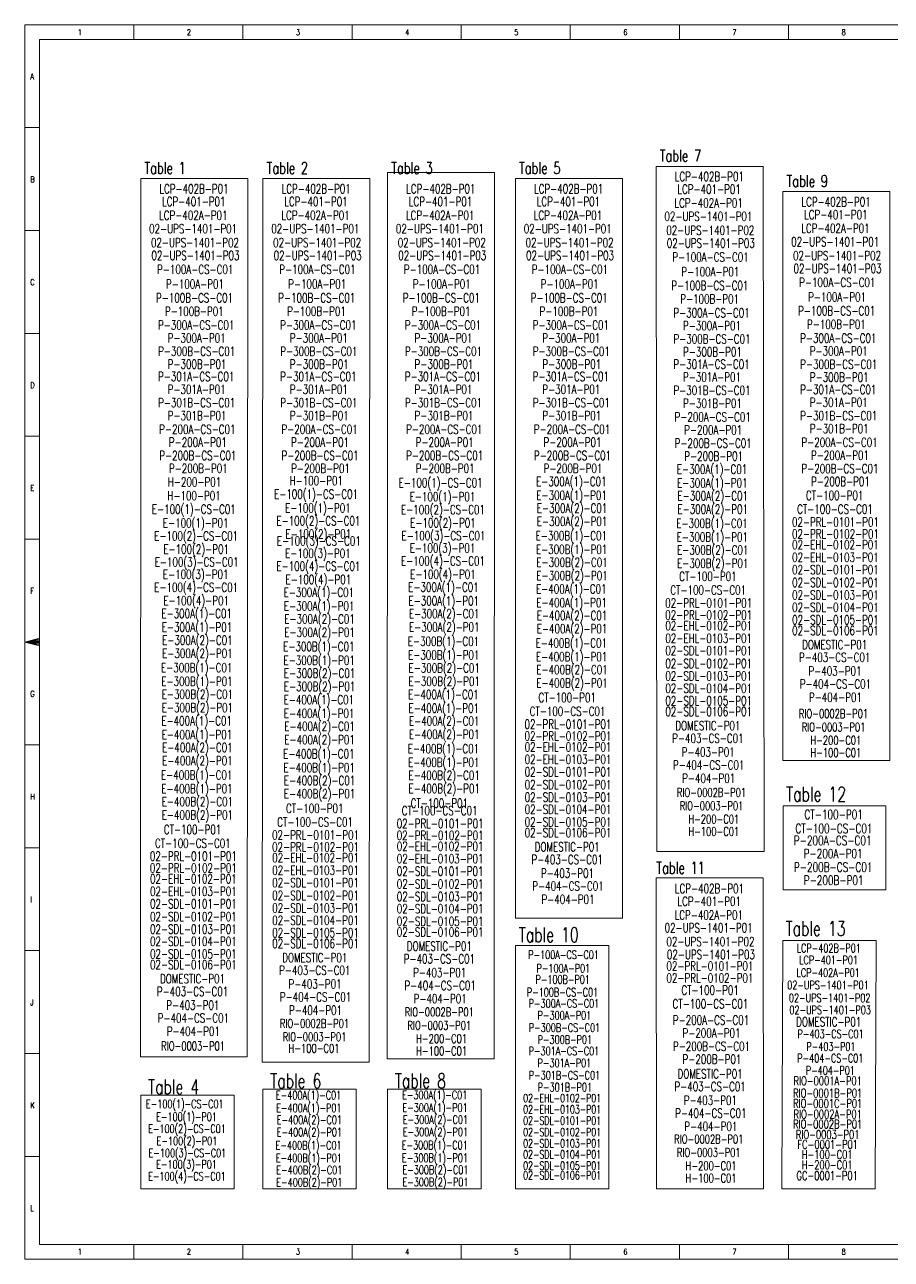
# Model space of a CAD drawing. Header units: inches. Extents: x -1128 to 651, y 96 to 845.
# Drawn here: x -387.4 to -243, y 638.9 to 844.5 of the extents above; entities that cross this region are included whole.
import ezdxf
from ezdxf.enums import TextEntityAlignment as Align

# ---------------------------------------------------------------- set-up
doc = ezdxf.new("R2010")
doc.units = ezdxf.units.IN
doc.header["$MEASUREMENT"] = 0
doc.layers.add('Cables', color=7, linetype='Continuous', lineweight=0)
doc.layers.add('Layer 1', color=7, linetype='Continuous')
doc.styles.add('HZTXT', font='txt_qlt.shx', dxfattribs={"width": 0.7, "bigfont": 'hztxt.shx'})
doc.styles.add('TEG BORDER', font='txt_qlt.shx', dxfattribs={"width": 0.7, "bigfont": 'hztxt.shx'})

# ---------------------------------------------------------------- blocks, each defined once
blk = doc.blocks.new('TEG BORDER A2')
for p, q in [((37.12, 420), (37.12, 415)), ((74.25, 420), (74.25, 415)), ((111.38, 420), (111.38, 415)), ((148.5, 420), (148.5, 415)), ((185.63, 420), (185.63, 415)), ((222.75, 420), (222.75, 415)), ((259.88, 420), (259.88, 415)), ((0, 385), (5, 385)), ((0, 350), (5, 350)), ((0, 315), (5, 315)), ((0, 280), (5, 280)), ((0, 245), (5, 245)), ((5, 210), (0, 210)), ((1.25, 210), (3.75, 210)), ((0, 175), (5, 175)), ((0, 140), (5, 140)), ((0, 105), (5, 105)), ((0, 70), (5, 70)), ((0, 35), (5, 35)), ((37.12, 0), (37.12, 5)), ((74.25, 0), (74.25, 5)), ((111.38, 0), (111.38, 5)), ((148.5, 0), (148.5, 5)), ((185.63, 0), (185.63, 5)), ((222.75, 0), (222.75, 5)), ((259.88, 0), (259.88, 5))]:
    blk.add_line(p, q)
at = {"linetype": 'Continuous'}
for p, q in [((489, 415), (5, 415)), ((5, 415), (5, 5)), ((5, 5), (489, 5))]:
    blk.add_line(p, q, dxfattribs=at)
at = {"color": 5, "lineweight": 15}
blk.add_lwpolyline([(0, 420), (594, 420), (594, 0), (0, 0)], close=True, dxfattribs=at)
blk.add_lwpolyline([(5, 415), (589, 415), (589, 5), (5, 5)], close=True)
blk.add_lwpolyline([(0, 210), (5, 211.34), (5, 208.66), (0, 210), (5, 211), (5, 210.67), (0, 210), (5, 210.33), (5, 209.67), (0, 210), (5, 209.33), (5, 209), (0, 210)])
at = {"char_height": 2, "width": 2, "style": 'TEG BORDER'}
for s, insert, attachment_point in [('1', (18.05, 418.41), 1), ('2', (55.17, 418.41), 1), ('3', (92.3, 418.41), 1), ('4', (129.42, 418.41), 1), ('5', (166.55, 418.41), 1), ('6', (203.67, 418.41), 1), ('7', (240.8, 418.41), 1), ('8', (277.92, 418.41), 1), ('A', (1.91, 403.39), 1), ('B', (1.91, 368.39), 1), ('C', (1.91, 333.39), 1), ('D', (1.91, 298.39), 1), ('E', (1.91, 263.39), 1), ('F', (1.91, 228.39), 1), ('G', (1.91, 193.39), 1), ('H', (1.91, 158.39), 1), ('I', (1.91, 123.39), 1), ('J', (1.91, 88.39), 1), ('K', (1.91, 53.39), 1), ('L', (1.91, 18.39), 1), ('1', (18.05, 1.59), 7), ('2', (55.17, 1.59), 7), ('3', (92.3, 1.59), 7), ('4', (129.42, 1.59), 7), ('5', (166.55, 1.59), 7), ('6', (203.67, 1.59), 7), ('7', (240.8, 1.59), 7), ('8', (277.92, 1.59), 7)]:
    blk.add_mtext(s, dxfattribs=dict(at, insert=insert, attachment_point=attachment_point))

msp = doc.modelspace()

# ---------------------------------------------------------------- linework, layer by layer
at = {"layer": 'Layer 1', "lineweight": 5}
for points in [[(-282.23, 820.95), (-264.4, 820.95), (-264.24, 706.8), (-282.07, 706.8), (-282.23, 820.95)], [(-368.09, 818.9), (-350.26, 818.9), (-350.33, 672.62), (-368.15, 672.62), (-368.09, 818.9)], [(-347.73, 818.9), (-329.9, 818.9), (-330.01, 671.68), (-347.83, 671.68), (-347.73, 818.9)], [(-326.97, 819.94), (-309.14, 819.94), (-309.22, 672.25), (-327.04, 672.25), (-326.97, 819.94)], [(-305.67, 818.9), (-287.84, 818.9), (-287.84, 695.71), (-305.67, 695.71), (-305.67, 818.9)], [(-261.11, 816.73), (-243.28, 816.73), (-243.28, 721.95), (-261.11, 721.95), (-261.11, 816.73)], [(-261.04, 714.39), (-243.93, 714.39), (-243.93, 700.43), (-261.04, 700.43), (-261.04, 714.39)], [(-282.2, 702.44), (-264.38, 702.44), (-264.33, 650.6), (-282.15, 650.6), (-282.2, 702.44)], [(-305.67, 691.13), (-290.08, 691.13), (-290.08, 650.6), (-305.67, 650.6), (-305.67, 691.13)], [(-261.13, 692), (-245.55, 692), (-245.71, 650.6), (-261.29, 650.6), (-261.13, 692)], [(-347.73, 667.2), (-332.18, 667.2), (-332.18, 650.6), (-347.73, 650.6), (-347.73, 667.2)], [(-326.97, 667.23), (-311.38, 667.23), (-311.38, 650.6), (-326.97, 650.6), (-326.97, 667.23)], [(-368.09, 666.19), (-352.51, 666.19), (-352.51, 650.6), (-368.09, 650.6), (-368.09, 666.19)]]:
    msp.add_lwpolyline(points, dxfattribs=at)

# ---------------------------------------------------------------- block references
at = {"layer": 'Cables', "color": 0, "xscale": 0.4897326461023622, "yscale": 0.4897326461023622, "zscale": 0.4897326461023622}
msp.add_blockref('TEG BORDER A2', (-387.42, 638.86), dxfattribs=at)

# ---------------------------------------------------------------- texts
at = {"color": 0, "lineweight": 15, "style": 'HZTXT', "width": 0.7}
for s, p in [('Table 7', (-278.16, 821.73)), ('Table 1', (-364.02, 819.68)), ('Table 2', (-343.66, 819.68)), ('Table 3', (-322.9, 819.68)), ('Table 5', (-301.6, 819.68)), ('Table 9', (-257.04, 817.51))]:
    msp.add_text(s, height=1.984, dxfattribs=at).set_placement(p, align=Align.CENTER)
at = {"color": 0, "lineweight": 9, "style": 'HZTXT', "width": 0.7}
for s, height, p in [('LCP-402B-P01', 1.5178, (-273.35, 818.5)), ('LCP-402B-P01', 1.5178, (-359.21, 816.45)), ('LCP-402B-P01', 1.5178, (-338.85, 816.45)), ('LCP-402B-P01', 1.5178, (-318.09, 816.45)), ('LCP-402B-P01', 1.5178, (-296.79, 816.45)), ('LCP-401-P01', 1.5178, (-273.39, 816.38)), ('LCP-401-P01', 1.5178, (-359.25, 814.33)), ('LCP-401-P01', 1.5178, (-338.89, 814.33)), ('LCP-401-P01', 1.5178, (-318.13, 814.33)), ('LCP-401-P01', 1.5178, (-296.83, 814.33)), ('LCP-402A-P01', 1.5178, (-273.46, 814.09)), ('LCP-402B-P01', 1.5178, (-252.23, 814.28)), ('LCP-402A-P01', 1.5178, (-359.32, 812.03)), ('LCP-402A-P01', 1.5178, (-338.96, 812.03)), ('LCP-402A-P01', 1.5178, (-318.2, 812.03)), ('LCP-402A-P01', 1.5178, (-296.9, 812.03)), ('02-UPS-1401-P01', 1.5178, (-273.5, 811.85)), ('LCP-401-P01', 1.5178, (-252.27, 812.15)), ('02-UPS-1401-P01', 1.5178, (-359.36, 809.79)), ('02-UPS-1401-P01', 1.5178, (-339, 809.79)), ('02-UPS-1401-P01', 1.5178, (-318.24, 809.79)), ('02-UPS-1401-P01', 1.5178, (-296.94, 809.79)), ('02-UPS-1401-P02', 1.5178, (-273.19, 809.54)), ('LCP-402A-P01', 1.5178, (-252.34, 809.86)), ('02-UPS-1401-P02', 1.5178, (-359.05, 807.49)), ('02-UPS-1401-P02', 1.5178, (-338.69, 807.49)), ('02-UPS-1401-P02', 1.5178, (-317.93, 807.49)), ('02-UPS-1401-P02', 1.5178, (-296.63, 807.49)), ('02-UPS-1401-P03', 1.5178, (-273.11, 807.39)), ('02-UPS-1401-P01', 1.5178, (-252.38, 807.62)), ('02-UPS-1401-P03', 1.5178, (-358.97, 805.34)), ('02-UPS-1401-P03', 1.5178, (-338.61, 805.34)), ('02-UPS-1401-P03', 1.5178, (-317.85, 805.34)), ('02-UPS-1401-P03', 1.5178, (-296.55, 805.34)), ('P-100A-CS-C01', 1.5178, (-273.15, 805.07)), ('02-UPS-1401-P02', 1.5178, (-252.07, 805.32)), ('P-100A-CS-C01', 1.5178, (-359.01, 803.02)), ('P-100A-CS-C01', 1.5178, (-338.65, 803.02)), ('P-100A-CS-C01', 1.5178, (-317.89, 803.02)), ('P-100A-CS-C01', 1.5178, (-296.59, 803.02)), ('02-UPS-1401-P03', 1.5178, (-251.99, 803.17)), ('P-100A-P01', 1.518, (-273.19, 802.63)), ('P-100A-CS-C01', 1.5178, (-252.03, 800.85)), ('P-100A-P01', 1.518, (-359.05, 800.58)), ('P-100A-P01', 1.518, (-338.69, 800.58)), ('P-100A-P01', 1.518, (-317.93, 800.58)), ('P-100A-P01', 1.518, (-296.63, 800.58)), ('P-100B-CS-C01', 1.5178, (-273.26, 800.34)), ('P-100B-CS-C01', 1.5178, (-359.12, 798.29)), ('P-100B-CS-C01', 1.5178, (-338.76, 798.29)), ('P-100B-CS-C01', 1.5178, (-318, 798.29)), ('P-100B-CS-C01', 1.5178, (-296.7, 798.29)), ('P-100B-P01', 1.518, (-273.3, 798.1)), ('P-100A-P01', 1.518, (-252.07, 798.41)), ('P-100B-P01', 1.518, (-359.16, 796.05)), ('P-100B-P01', 1.518, (-338.8, 796.05)), ('P-100B-P01', 1.518, (-318.04, 796.05)), ('P-100B-P01', 1.518, (-296.74, 796.05)), ('P-300A-CS-C01', 1.5178, (-272.99, 795.79)), ('P-100B-CS-C01', 1.5178, (-252.14, 796.12)), ('P-300A-CS-C01', 1.5178, (-358.85, 793.74)), ('P-300A-CS-C01', 1.5178, (-338.49, 793.74)), ('P-300A-CS-C01', 1.5178, (-317.73, 793.74)), ('P-300A-CS-C01', 1.5178, (-296.43, 793.74)), ('P-300A-P01', 1.518, (-272.91, 793.64)), ('P-100B-P01', 1.518, (-252.18, 793.88)), ('P-300A-P01', 1.518, (-358.77, 791.59)), ('P-300A-P01', 1.518, (-338.41, 791.59)), ('P-300A-P01', 1.518, (-317.65, 791.59)), ('P-300A-P01', 1.518, (-296.35, 791.59)), ('P-300B-CS-C01', 1.5178, (-272.91, 791.43)), ('P-300A-CS-C01', 1.5178, (-251.87, 791.57)), ('P-300B-CS-C01', 1.5178, (-358.77, 789.38)), ('P-300B-CS-C01', 1.5178, (-338.41, 789.38)), ('P-300B-CS-C01', 1.5178, (-317.65, 789.38)), ('P-300B-CS-C01', 1.5178, (-296.35, 789.38)), ('P-300B-P01', 1.518, (-272.83, 789.28)), ('P-300A-P01', 1.518, (-251.79, 789.42)), ('P-300B-P01', 1.518, (-358.7, 787.23)), ('P-300B-P01', 1.518, (-338.34, 787.23)), ('P-300B-P01', 1.518, (-317.57, 787.23)), ('P-300B-P01', 1.518, (-296.27, 787.23)), ('P-301A-CS-C01', 1.5178, (-272.99, 787.23)), ('P-300B-CS-C01', 1.5178, (-251.79, 787.21)), ('P-301A-CS-C01', 1.5178, (-358.85, 785.18)), ('P-301A-CS-C01', 1.5178, (-338.49, 785.18)), ('P-301A-CS-C01', 1.5178, (-317.73, 785.18)), ('P-301A-CS-C01', 1.5178, (-296.43, 785.18)), ('P-301A-P01', 1.518, (-272.91, 785.08)), ('P-300B-P01', 1.518, (-251.71, 785.06)), ('P-301A-P01', 1.518, (-358.77, 783.03)), ('P-301A-P01', 1.518, (-338.41, 783.03)), ('P-301A-P01', 1.518, (-317.65, 783.03)), ('P-301A-P01', 1.518, (-296.35, 783.03)), ('P-301B-CS-C01', 1.5178, (-272.91, 782.87)), ('P-301A-CS-C01', 1.5178, (-251.87, 783.01)), ('P-301B-CS-C01', 1.5178, (-358.77, 780.81)), ('P-301B-CS-C01', 1.5178, (-338.41, 780.81)), ('P-301B-CS-C01', 1.5178, (-317.65, 780.81)), ('P-301B-CS-C01', 1.5178, (-296.35, 780.81)), ('P-301B-P01', 1.518, (-272.83, 780.71)), ('P-301A-P01', 1.518, (-251.79, 780.86)), ('P-301B-P01', 1.518, (-358.7, 778.66)), ('P-301B-P01', 1.518, (-338.34, 778.66)), ('P-301B-P01', 1.518, (-317.57, 778.66)), ('P-301B-P01', 1.518, (-296.27, 778.66)), ('P-200A-CS-C01', 1.5178, (-272.79, 778.43)), ('P-301B-CS-C01', 1.5178, (-251.79, 778.64)), ('P-200A-CS-C01', 1.5178, (-358.65, 776.38)), ('P-200A-CS-C01', 1.5178, (-338.29, 776.38)), ('P-200A-CS-C01', 1.5178, (-317.52, 776.38)), ('P-200A-CS-C01', 1.5178, (-296.23, 776.38)), ('P-200A-P01', 1.518, (-272.71, 776.28)), ('P-301B-P01', 1.518, (-251.71, 776.49)), ('P-200A-P01', 1.518, (-358.57, 774.23)), ('P-200A-P01', 1.518, (-338.21, 774.23)), ('P-200A-P01', 1.518, (-317.45, 774.23)), ('P-200A-P01', 1.518, (-296.15, 774.23)), ('P-200B-CS-C01', 1.5178, (-272.71, 774.07)), ('P-200A-CS-C01', 1.5178, (-251.66, 774.21)), ('P-200B-CS-C01', 1.5178, (-358.57, 772.01)), ('P-200B-CS-C01', 1.5178, (-338.21, 772.01)), ('P-200B-CS-C01', 1.5178, (-317.45, 772.01)), ('P-200B-CS-C01', 1.5178, (-296.15, 772.01)), ('P-200B-P01', 1.518, (-272.63, 771.91)), ('P-200A-P01', 1.518, (-251.59, 772.06)), ('P-200B-P01', 1.518, (-358.49, 769.86)), ('P-200B-P01', 1.518, (-338.13, 769.86)), ('P-200B-P01', 1.518, (-317.37, 769.86)), ('P-200B-P01', 1.518, (-296.07, 769.86)), ('P-200B-CS-C01', 1.5178, (-251.59, 769.84)), ('H-100-P01', 1.518, (-338.84, 767.82)), ('H-200-P01', 1.518, (-359.13, 767.61)), ('P-200B-P01', 1.518, (-251.51, 767.69)), ('CT-100-P01', 1.518, (-252.47, 765.36))]:
    msp.add_text(s, height=height, dxfattribs=at).set_placement(p, align=Align.CENTER)
at = {"lineweight": 9, "style": 'HZTXT', "width": 0.7}
for s, height, p in [('E-300A(1)-C01', 1.5178, (-272.91, 769.73)), ('E-100(1)-CS-C01', 1.5178, (-318.12, 767.47)), ('E-300A(1)-C01', 1.5178, (-296.35, 767.68)), ('E-100(1)-CS-C01', 1.5178, (-338.88, 765.58)), ('E-300A(1)-P01', 1.5178, (-272.86, 767.44)), ('H-100-P01', 1.518, (-359.2, 765.31)), ('E-100(1)-P01', 1.5178, (-317.81, 765.16)), ('E-300A(1)-P01', 1.5178, (-296.3, 765.39)), ('E-300A(2)-C01', 1.5178, (-272.79, 765.29)), ('E-100(1)-CS-C01', 1.5178, (-359.24, 763.07)), ('E-100(1)-P01', 1.5178, (-338.57, 763.28)), ('E-100(2)-CS-C01', 1.5178, (-317.73, 763.01)), ('E-300A(2)-C01', 1.5178, (-296.23, 763.24)), ('E-300A(2)-P01', 1.5178, (-272.79, 763.08)), ('CT-100-CS-C01', 1.5178, (-252.42, 763.08)), ('E-100(1)-P01', 1.5178, (-358.93, 760.77)), ('E-100(2)-CS-C01', 1.5178, (-338.49, 761.13)), ('E-100(2)-P01', 1.5178, (-317.73, 760.8)), ('E-300A(2)-P01', 1.5178, (-296.23, 761.03)), ('E-300B(1)-C01', 1.5178, (-272.91, 760.71)), ('02-PRL-0101-P01', 1.5178, (-252.34, 760.93)), ('E-100(2)-CS-C01', 1.5178, (-358.85, 758.62)), ('E-100(3)-CS-C01', 1.5178, (-338.41, 757.78)), ('E-100(2)-P01', 1.5178, (-338.49, 758.92)), ('E-100(3)-CS-C01', 1.5178, (-317.65, 758.65)), ('E-300B(1)-C01', 1.5178, (-296.35, 758.65)), ('E-300B(1)-P01', 1.5178, (-272.86, 758.42)), ('02-PRL-0102-P01', 1.5178, (-252.34, 758.95)), ('E-100(2)-P01', 1.5178, (-358.85, 756.41)), ('E-100(3)-P01', 1.5178, (-338.57, 755.73)), ('E-100(3)-P01', 1.5178, (-317.81, 756.6)), ('E-300B(1)-P01', 1.5178, (-296.3, 756.37)), ('E-300B(2)-C01', 1.5178, (-272.79, 756.27)), ('02-EHL-0102-P01', 1.5178, (-252.34, 757.15)), ('E-100(3)-CS-C01', 1.5178, (-358.77, 754.26)), ('E-100(4)-CS-C01', 1.5178, (-338.49, 753.58)), ('E-100(4)-CS-C01', 1.5178, (-317.73, 754.45)), ('E-300B(2)-C01', 1.5178, (-296.23, 754.22)), ('E-300B(2)-P01', 1.5178, (-272.79, 754.06)), ('02-EHL-0103-P01', 1.5178, (-252.34, 755.06)), ('E-100(3)-P01', 1.5178, (-358.93, 752.2)), ('E-100(4)-P01', 1.5178, (-338.49, 751.36)), ('E-100(4)-P01', 1.5178, (-317.73, 752.23)), ('E-300B(2)-P01', 1.5178, (-296.23, 752)), ('CT-100-P01', 1.518, (-273.59, 751.87)), ('02-SDL-0101-P01', 1.5178, (-252.34, 752.99)), ('E-100(4)-CS-C01', 1.5178, (-358.85, 750.05)), ('E-300A(1)-C01', 1.5178, (-338.41, 749.21)), ('E-300A(1)-C01', 1.5178, (-317.65, 750.08)), ('E-400A(1)-C01', 1.5178, (-296.35, 749.79)), ('CT-100-CS-C01', 1.5178, (-273.54, 749.59)), ('02-SDL-0102-P01', 1.5178, (-252.34, 750.86)), ('E-100(4)-P01', 1.5178, (-358.85, 747.84)), ('E-300A(1)-P01', 1.5178, (-338.36, 746.93)), ('E-300A(1)-P01', 1.5178, (-317.6, 747.8)), ('E-400A(1)-P01', 1.5178, (-296.3, 747.51)), ('02-PRL-0101-P01', 1.5178, (-273.46, 747.44)), ('02-SDL-0103-P01', 1.5178, (-252.34, 748.77)), ('E-300A(1)-C01', 1.5178, (-358.77, 745.69)), ('E-300A(2)-C01', 1.5178, (-317.53, 745.65)), ('E-400A(2)-C01', 1.5178, (-296.23, 745.36)), ('02-PRL-0102-P01', 1.5178, (-273.46, 745.46)), ('02-SDL-0104-P01', 1.5178, (-252.34, 746.73)), ('E-300A(1)-P01', 1.5178, (-358.72, 743.41)), ('E-300A(2)-C01', 1.5178, (-338.29, 744.78)), ('E-300A(2)-P01', 1.5178, (-317.52, 743.43)), ('E-400A(2)-P01', 1.5178, (-296.23, 743.15)), ('02-EHL-0102-P01', 1.5178, (-273.46, 743.66)), ('02-SDL-0105-P01', 1.5178, (-252.34, 744.64)), ('E-300A(2)-C01', 1.5178, (-358.65, 741.25)), ('E-300A(2)-P01', 1.5178, (-338.29, 742.56)), ('E-300B(1)-C01', 1.5178, (-317.65, 741.06)), ('E-400B(1)-C01', 1.5178, (-296.35, 740.77)), ('02-EHL-0103-P01', 1.5178, (-273.46, 741.57)), ('02-SDL-0106-P01', 1.5178, (-252.34, 742.86)), ('E-300A(2)-P01', 1.5178, (-358.65, 739.04)), ('E-300B(1)-C01', 1.5178, (-338.41, 740.19)), ('E-300B(1)-P01', 1.5178, (-317.6, 738.78)), ('02-SDL-0101-P01', 1.5178, (-273.46, 739.5)), ('DOMESTIC-P01', 1.5178, (-252.47, 740.5)), ('E-300B(1)-C01', 1.5178, (-358.77, 736.67)), ('E-300B(1)-P01', 1.5178, (-338.36, 737.9)), ('E-300B(2)-C01', 1.5178, (-317.53, 736.62)), ('E-400B(1)-P01', 1.5178, (-296.3, 738.49)), ('02-SDL-0102-P01', 1.5178, (-273.46, 737.37)), ('P-403-CS-C01', 1.5178, (-252.47, 738.39)), ('E-300B(2)-C01', 1.5178, (-338.29, 735.75)), ('E-400B(2)-C01', 1.5178, (-296.23, 736.34)), ('02-SDL-0103-P01', 1.5178, (-273.46, 735.28)), ('P-403-P01', 1.518, (-252.42, 736.1)), ('E-300B(1)-P01', 1.5178, (-358.72, 734.38)), ('E-300B(2)-P01', 1.5178, (-338.29, 733.54)), ('E-300B(2)-P01', 1.5178, (-317.52, 734.41)), ('E-400B(2)-P01', 1.5178, (-296.23, 734.12)), ('02-SDL-0104-P01', 1.5178, (-273.46, 733.23)), ('P-404-CS-C01', 1.5178, (-252.34, 733.95)), ('E-300B(2)-C01', 1.5178, (-358.65, 732.23)), ('E-400A(1)-C01', 1.5178, (-338.41, 731.33)), ('E-400A(1)-C01', 1.5178, (-317.65, 732.2)), ('CT-100-P01', 1.518, (-297.03, 731.69)), ('02-SDL-0105-P01', 1.5178, (-273.46, 731.15)), ('P-404-P01', 1.518, (-252.34, 731.74)), ('E-300B(2)-P01', 1.5178, (-358.65, 730.02)), ('E-400A(1)-P01', 1.5178, (-338.36, 729.05)), ('E-400A(1)-P01', 1.5178, (-317.6, 729.92)), ('CT-100-CS-C01', 1.5178, (-296.98, 729.4)), ('02-SDL-0106-P01', 1.5178, (-273.46, 729.37)), ('RIO-0002B-P01', 1.4496, (-252.66, 729.04)), ('E-400A(1)-C01', 1.5178, (-358.77, 727.81)), ('E-400A(2)-C01', 1.5178, (-338.29, 726.89)), ('E-400A(2)-C01', 1.5178, (-317.53, 727.77)), ('02-PRL-0101-P01', 1.5178, (-296.9, 727.25)), ('DOMESTIC-P01', 1.5178, (-273.59, 727.01)), ('RIO-0003-P01', 1.4496, (-252.66, 726.81)), ('E-400A(1)-P01', 1.5178, (-358.72, 725.52)), ('E-400A(2)-P01', 1.5178, (-338.29, 724.68)), ('E-400A(2)-P01', 1.5178, (-317.52, 725.55)), ('02-PRL-0102-P01', 1.5178, (-296.9, 725.28)), ('P-403-CS-C01', 1.5178, (-273.59, 724.9)), ('E-400A(2)-C01', 1.5178, (-358.65, 723.37)), ('E-400B(1)-C01', 1.5178, (-338.41, 722.31)), ('E-400B(1)-C01', 1.5178, (-317.65, 723.18)), ('02-EHL-0102-P01', 1.5178, (-296.9, 723.47)), ('P-403-P01', 1.518, (-273.54, 722.61)), ('H-200-C01', 1.45, (-252.28, 724.6)), ('E-400A(2)-P01', 1.5178, (-358.65, 721.16)), ('E-400B(1)-P01', 1.5178, (-317.6, 720.89)), ('02-EHL-0103-P01', 1.5178, (-296.9, 721.39)), ('P-404-CS-C01', 1.5178, (-273.46, 720.46)), ('H-100-C01', 1.45, (-252.28, 722.54)), ('E-400B(1)-C01', 1.5178, (-358.77, 718.79)), ('E-400B(1)-P01', 1.5178, (-338.36, 720.02)), ('E-400B(2)-C01', 1.5178, (-317.53, 718.74)), ('02-SDL-0101-P01', 1.5178, (-296.9, 719.31)), ('E-400B(1)-P01', 1.5178, (-358.72, 716.5)), ('E-400B(2)-C01', 1.5178, (-338.29, 717.87)), ('E-400B(2)-P01', 1.5178, (-317.52, 716.53)), ('02-SDL-0102-P01', 1.5178, (-296.9, 717.18)), ('P-404-P01', 1.518, (-273.46, 718.25)), ('E-400B(2)-C01', 1.5178, (-358.65, 714.35)), ('E-400B(2)-P01', 1.5178, (-338.29, 715.66)), ('02-SDL-0103-P01', 1.5178, (-296.9, 715.09)), ('RIO-0002B-P01', 1.4496, (-272.99, 715.92)), ('E-400B(2)-P01', 1.5178, (-358.65, 712.14)), ('CT-100-P01', 1.518, (-339.09, 713.22)), ('CT-100-CS-C01', 1.5178, (-318.28, 712.85)), ('CT-100-P01', 1.518, (-318.33, 714.09)), ('02-SDL-0104-P01', 1.5178, (-296.9, 713.05)), ('RIO-0003-P01', 1.4496, (-272.99, 713.69)), ('CT-100-CS-C01', 1.5178, (-339.04, 710.94)), ('02-PRL-0101-P01', 1.5178, (-318.2, 710.7)), ('02-SDL-0105-P01', 1.5178, (-296.9, 710.96)), ('H-200-C01', 1.45, (-272.61, 711.48)), ('CT-100-P01', 1.546, (-252.64, 712.19)), ('CT-100-P01', 1.518, (-359.45, 709.7)), ('02-PRL-0101-P01', 1.5178, (-338.96, 708.79)), ('02-PRL-0102-P01', 1.5178, (-318.2, 708.72)), ('02-SDL-0106-P01', 1.5178, (-296.9, 709.19)), ('H-100-C01', 1.45, (-272.61, 709.42)), ('CT-100-CS-C01', 1.5459, (-252.59, 709.86)), ('CT-100-CS-C01', 1.5178, (-359.4, 707.42)), ('02-PRL-0102-P01', 1.5178, (-338.96, 706.81)), ('02-EHL-0102-P01', 1.5178, (-318.2, 706.92)), ('DOMESTIC-P01', 1.5178, (-297.03, 706.82)), ('P-200A-CS-C01', 1.5459, (-252.8, 707.86)), ('02-PRL-0101-P01', 1.5178, (-359.32, 705.27)), ('02-EHL-0102-P01', 1.5178, (-338.96, 705.01)), ('02-EHL-0103-P01', 1.5178, (-318.2, 704.83)), ('P-403-CS-C01', 1.5178, (-297.03, 704.71)), ('P-200A-P01', 1.546, (-252.72, 705.67)), ('02-PRL-0102-P01', 1.5178, (-359.32, 703.29)), ('02-EHL-0103-P01', 1.5178, (-338.96, 702.92)), ('02-SDL-0101-P01', 1.5178, (-318.2, 702.76)), ('P-403-P01', 1.518, (-296.98, 702.43)), ('P-200B-CS-C01', 1.5459, (-252.72, 703.42)), ('02-EHL-0102-P01', 1.5178, (-359.32, 701.49)), ('02-SDL-0101-P01', 1.5178, (-338.96, 700.85)), ('02-SDL-0102-P01', 1.5178, (-318.2, 700.63)), ('P-404-CS-C01', 1.5178, (-296.9, 700.28)), ('P-200B-P01', 1.546, (-252.64, 701.23)), ('02-EHL-0103-P01', 1.5178, (-359.32, 699.4)), ('02-SDL-0102-P01', 1.5178, (-338.96, 698.72)), ('02-SDL-0103-P01', 1.5178, (-318.2, 698.54)), ('P-404-P01', 1.518, (-296.9, 698.06)), ('LCP-402B-P01', 1.5178, (-273.33, 699.87)), ('02-SDL-0101-P01', 1.5178, (-359.32, 697.33)), ('02-SDL-0103-P01', 1.5178, (-338.96, 696.63)), ('02-SDL-0104-P01', 1.5178, (-318.2, 696.5)), ('LCP-401-P01', 1.5178, (-273.37, 697.74)), ('02-SDL-0102-P01', 1.5178, (-359.32, 695.2)), ('02-SDL-0104-P01', 1.5178, (-338.96, 694.59)), ('02-SDL-0105-P01', 1.5178, (-318.2, 694.41)), ('LCP-402A-P01', 1.5178, (-273.44, 695.45)), ('02-SDL-0103-P01', 1.5178, (-359.32, 693.11)), ('02-SDL-0105-P01', 1.5178, (-338.96, 692.5)), ('02-SDL-0106-P01', 1.5178, (-318.2, 692.63)), ('02-UPS-1401-P01', 1.5178, (-273.47, 693.33)), ('02-SDL-0104-P01', 1.5178, (-359.32, 691.06)), ('02-SDL-0106-P01', 1.5178, (-338.96, 690.72)), ('DOMESTIC-P01', 1.5178, (-318.33, 690.27)), ('02-UPS-1401-P02', 1.5178, (-273.16, 691.03)), ('LCP-402B-P01', 1.4054, (-253.45, 690)), ('02-SDL-0105-P01', 1.5178, (-359.32, 688.98)), ('DOMESTIC-P01', 1.5178, (-339.09, 688.36)), ('P-403-CS-C01', 1.5178, (-318.33, 688.16)), ('P-100A-CS-C01', 1.4054, (-297.64, 688.9)), ('02-UPS-1401-P03', 1.5178, (-273.09, 688.88)), ('LCP-401-P01', 1.4054, (-253.48, 688.03)), ('02-SDL-0106-P01', 1.5178, (-359.32, 687.2)), ('P-403-CS-C01', 1.5178, (-339.09, 686.25)), ('P-403-P01', 1.518, (-318.28, 685.87)), ('P-100A-P01', 1.405, (-297.67, 686.64)), ('02-PRL-0101-P01', 1.5178, (-273.25, 686.96)), ('LCP-402A-P01', 1.4054, (-253.55, 685.91)), ('DOMESTIC-P01', 1.5178, (-359.45, 684.84)), ('P-403-P01', 1.518, (-339.04, 683.96)), ('P-404-CS-C01', 1.5178, (-318.2, 683.72)), ('P-100B-P01', 1.405, (-297.78, 684.78)), ('02-PRL-0102-P01', 1.5178, (-273.25, 684.98)), ('02-UPS-1401-P01', 1.4054, (-253.58, 683.84)), ('P-403-CS-C01', 1.5178, (-359.45, 682.72)), ('P-404-CS-C01', 1.5178, (-338.96, 681.81)), ('P-404-P01', 1.518, (-318.2, 681.51)), ('P-100B-CS-C01', 1.4054, (-297.82, 682.66)), ('CT-100-P01', 1.518, (-273.22, 682.94)), ('02-UPS-1401-P02', 1.4054, (-253.3, 681.71)), ('P-403-P01', 1.518, (-359.4, 680.44)), ('P-404-P01', 1.518, (-338.96, 679.6)), ('P-300A-CS-C01', 1.4054, (-297.57, 680.79)), ('CT-100-CS-C01', 1.5178, (-273.17, 680.66)), ('02-UPS-1401-P03', 1.4054, (-253.23, 679.71)), ('P-404-CS-C01', 1.5178, (-359.32, 678.29)), ('RIO-0002B-P01', 1.4496, (-339.13, 677.42)), ('RIO-0002B-P01', 1.4496, (-318.34, 679.34)), ('P-300A-P01', 1.405, (-297.49, 678.8)), ('P-200A-CS-C01', 1.5178, (-273.07, 677.95)), ('DOMESTIC-P01', 1.5178, (-253.46, 677.66)), ('P-404-P01', 1.518, (-359.32, 676.08)), ('RIO-0003-P01', 1.4496, (-318.34, 677.11)), ('P-300B-CS-C01', 1.4054, (-297.49, 676.75)), ('P-200A-P01', 1.518, (-272.99, 675.8)), ('P-403-CS-C01', 1.4054, (-253.14, 675.71)), ('RIO-0003-P01', 1.4496, (-359.36, 673.67)), ('RIO-0003-P01', 1.4496, (-339.13, 675.19)), ('H-100-C01', 1.45, (-339.22, 673.28)), ('H-200-C01', 1.45, (-317.96, 674.89)), ('P-300B-P01', 1.405, (-297.42, 674.76)), ('P-200B-CS-C01', 1.5178, (-272.99, 673.59)), ('P-403-P01', 1.405, (-253.09, 673.6)), ('H-100-C01', 1.45, (-317.96, 672.84)), ('P-301A-CS-C01', 1.4054, (-297.57, 672.86)), ('P-200B-P01', 1.518, (-272.92, 671.44)), ('P-404-CS-C01', 1.4054, (-253.19, 671.67)), ('P-301A-P01', 1.405, (-297.49, 670.87)), ('P-404-P01', 1.405, (-253.19, 669.62)), ('P-301B-CS-C01', 1.4054, (-297.49, 668.82)), ('DOMESTIC-P01', 1.5178, (-273.22, 669)), ('RIO-0001A-P01', 1.4496, (-253.63, 667.86)), ('E-400A(1)-C01', 1.4054, (-340.12, 665.5)), ('E-300A(1)-C01', 1.4054, (-319.11, 665.53)), ('P-301B-P01', 1.405, (-297.42, 666.83)), ('P-403-CS-C01', 1.5178, (-273.22, 666.89)), ('RIO-0001B-P01', 1.4496, (-253.63, 665.83)), ('E-100(1)-CS-C01', 1.4054, (-360.75, 664.03)), ('E-400A(1)-P01', 1.4054, (-340.08, 663.38)), ('E-300A(1)-P01', 1.4054, (-319.06, 663.42)), ('02-EHL-0102-P01', 1.366, (-297.87, 665.03)), ('02-EHL-0103-P01', 1.366, (-297.87, 663.15)), ('P-403-P01', 1.518, (-273.17, 664.6)), ('RIO-0001C-P01', 1.4496, (-253.63, 664.11)), ('E-100(1)-P01', 1.4054, (-360.46, 661.9)), ('E-400A(2)-C01', 1.4054, (-340, 661.39)), ('E-300A(2)-C01', 1.4054, (-318.99, 661.43)), ('02-SDL-0101-P01', 1.366, (-297.87, 661.28)), ('P-404-CS-C01', 1.5178, (-273.1, 662.45)), ('RIO-0002A-P01', 1.4496, (-253.63, 662.3)), ('E-100(2)-CS-C01', 1.4054, (-360.39, 659.91)), ('E-400A(2)-P01', 1.4054, (-340, 659.34)), ('E-300A(2)-P01', 1.4054, (-318.99, 659.38)), ('02-SDL-0102-P01', 1.366, (-297.87, 659.37)), ('P-404-P01', 1.518, (-273.1, 660.24)), ('RIO-0002B-P01', 1.4496, (-253.63, 660.67)), ('RIO-0003-P01', 1.4496, (-253.63, 658.91)), ('E-100(2)-P01', 1.4054, (-360.39, 657.86)), ('E-400B(1)-C01', 1.4054, (-340.12, 657.15)), ('E-300B(1)-C01', 1.4054, (-319.11, 657.18)), ('02-SDL-0103-P01', 1.366, (-297.87, 657.49)), ('RIO-0002B-P01', 1.4496, (-273.44, 658.17)), ('FC-0001-P01', 1.4496, (-253.63, 657.28)), ('E-100(3)-CS-C01', 1.4054, (-360.32, 655.87)), ('E-400B(1)-P01', 1.4054, (-340.08, 655.03)), ('E-300B(1)-P01', 1.4054, (-319.06, 655.06)), ('02-SDL-0104-P01', 1.366, (-297.87, 655.65)), ('RIO-0003-P01', 1.4496, (-273.44, 655.94)), ('H-100-C01', 1.45, (-253.72, 655.58)), ('E-100(3)-P01', 1.4054, (-360.46, 653.97)), ('E-400B(2)-C01', 1.4054, (-340, 653.04)), ('E-300B(2)-C01', 1.4054, (-318.99, 653.07)), ('02-SDL-0105-P01', 1.366, (-297.87, 653.77)), ('H-200-C01', 1.45, (-273.06, 653.72)), ('H-200-C01', 1.45, (-253.72, 653.86)), ('E-100(4)-CS-C01', 1.4054, (-360.39, 651.98)), ('E-400B(2)-P01', 1.4054, (-340, 650.99)), ('E-300B(2)-P01', 1.4054, (-318.99, 651.02)), ('02-SDL-0106-P01', 1.366, (-297.87, 652.17)), ('H-100-C01', 1.45, (-273.06, 651.67)), ('GC-0001-P01', 1.4496, (-253.72, 652.07))]:
    msp.add_text(s, height=height, dxfattribs=at).set_placement(p, align=Align.CENTER)
at = {"lineweight": 15, "style": 'HZTXT', "width": 0.7}
for s, height, p in [('Table 12', 2.449, (-255.56, 715.15)), ('Table 11', 1.984, (-278.14, 703.1)), ('Table 10', 2.449, (-300.11, 691.71)), ('Table 13', 2.449, (-255.65, 692.76)), ('Table 4', 2.449, (-362.61, 666.35)), ('Table 6', 2.449, (-342.25, 667.36)), ('Table 8', 2.449, (-321.49, 667.39))]:
    msp.add_text(s, height=height, dxfattribs=at).set_placement(p, align=Align.CENTER)

doc.saveas('drawing.dxf')
